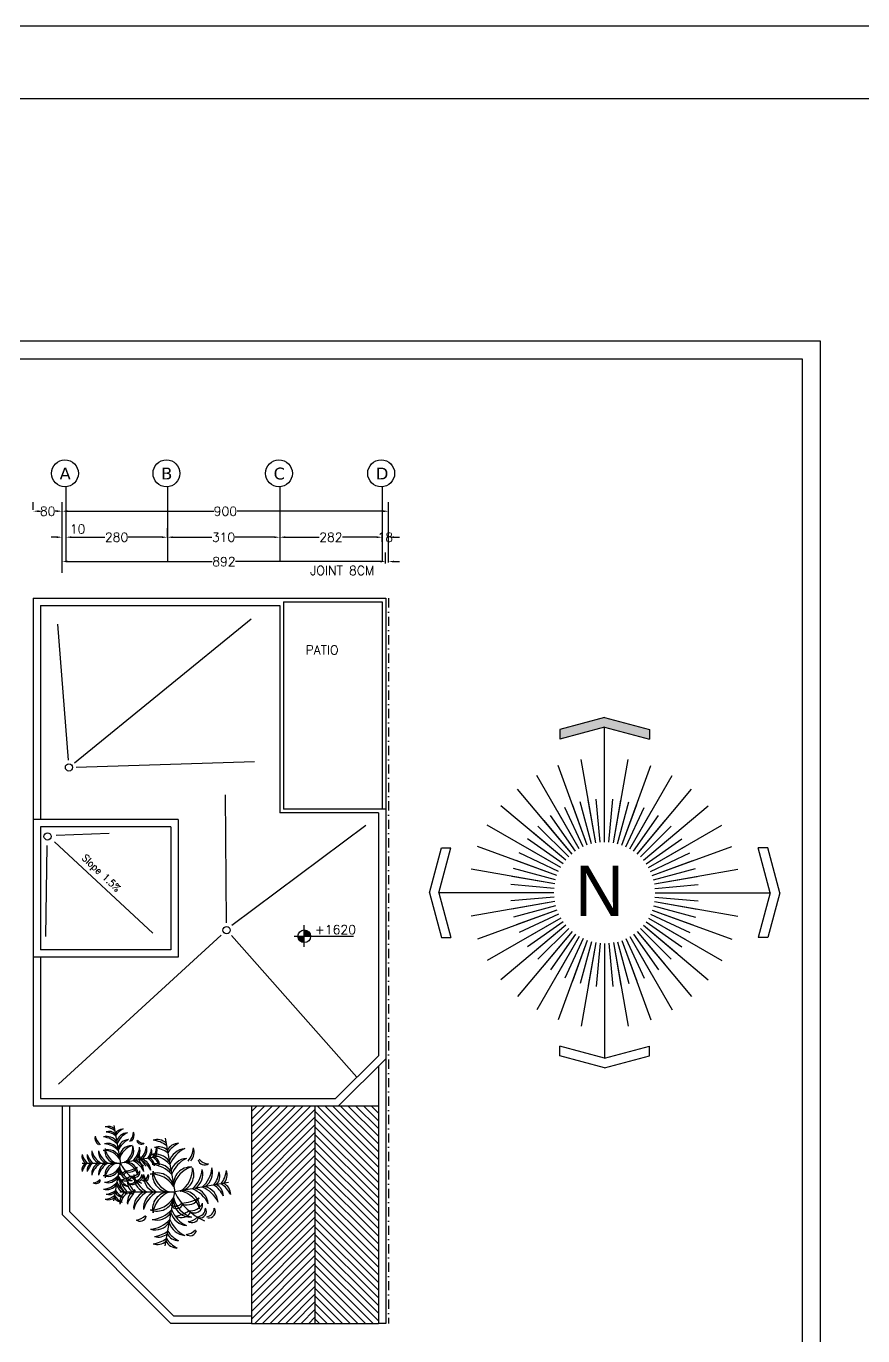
# Model space of a CAD drawing. Header units: millimetres. Extents: x -231 to 30223, y -7037 to 7120.
# Drawn here: x 6838 to 9144, y 3508 to 7120 of the extents above; entities that cross this region are included whole.
import ezdxf

# ---------------------------------------------------------------- set-up
doc = ezdxf.new("R2010")
doc.units = ezdxf.units.MM
doc.linetypes.add('DASHDOTX2', pattern=[50.8, 25.4, -12.7, 0, -12.7])
doc.linetypes.add('ZIGZAG', pattern=[0])
for name, color, linetype in [('1', 1, 'Continuous'), ('2', 2, 'Continuous'), ('3', 3, 'Continuous'), ('4', 4, 'Continuous'), ('ax', 1, 'DASHDOTX2'), ('DIM', 1, 'Continuous'), ('ESTILA', 7, 'Continuous'), ('Layer2', 2, 'Continuous'), ('TXT', 121, 'Continuous')]:
    doc.layers.add(name, color=color, linetype=linetype)
doc.styles.add('GOTHICE', font='gothice', dxfattribs={"height": 1})
doc.styles.add('KATEB', font='verdana.ttf')
doc.styles.add('ROMANS', font='romans.shx')
doc.dimstyles.get("Standard").update_dxf_attribs({"dimtxt": 25, "dimasz": 15, "dimexe": 25, "dimexo": 25, "dimgap": 0, "dimtad": 0, "dimdec": 0, "dimzin": 0, "dimdsep": 46, "dimtxsty": 'ROMANS', "dimcen": 0, "dimclrd": 13, "dimclre": 1, "dimclrt": 3, "dimadec": 0, "dimazin": 0, "dimtfac": 1, "dimtdec": 0, "dimtix": 1, "dimtofl": 0, "dimtmove": 2, "dimatfit": 3, "dimfxl": 1, "dimtolj": 1, "dimtzin": 0, "dimarcsym": 0})

# ---------------------------------------------------------------- blocks, each defined once
blk = doc.blocks.new('n')
at = {"color": 3}
for p, q in [((0.092, 2.326), (-0.527, 2.16)), ((0.092, 2.193), (-0.527, 2.028)), ((0.092, 2.326), (0.71, 2.16)), ((0.092, 1.777), (0.092, 2.193)), ((0.092, 2.193), (0.71, 2.028)), ((-0.527, 2.16), (-0.527, 2.028)), ((0.71, 2.16), (0.71, 2.028)), ((0.092, 0.609), (0.092, 1.777)), ((-2.324, -0.09), (-2.158, 0.529)), ((-2.191, -0.09), (-2.026, 0.529)), ((-2.158, 0.529), (-2.026, 0.529)), ((2.341, 0.529), (2.209, 0.529)), ((2.374, -0.09), (2.209, 0.529)), ((2.507, -0.09), (2.341, 0.529)), ((-2.324, -0.09), (-2.158, -0.708)), ((-2.191, -0.09), (-2.026, -0.708)), ((-0.607, -0.09), (-2.191, -0.09)), ((0.79, -0.09), (2.374, -0.09)), ((2.374, -0.09), (2.209, -0.708)), ((2.507, -0.09), (2.341, -0.708)), ((-2.158, -0.708), (-2.026, -0.708)), ((2.341, -0.708), (2.209, -0.708)), ((0.092, -0.788), (0.092, -2.372)), ((0.092, -2.372), (-0.527, -2.207)), ((-0.527, -2.339), (-0.527, -2.207)), ((0.092, -2.505), (-0.527, -2.339)), ((0.092, -2.372), (0.71, -2.207)), ((0.092, -2.505), (0.71, -2.339)), ((0.71, -2.339), (0.71, -2.207))]:
    blk.add_line(p, q, dxfattribs=at)
at = {"color": 2}
for p, q in [((-0.147, 0.567), (-0.547, 1.664)), ((-0.03, 0.598), (-0.232, 1.748)), ((0.213, 0.598), (0.416, 1.748)), ((0.33, 0.567), (0.73, 1.664)), ((-0.258, 0.515), (-0.842, 1.527)), ((0.441, 0.515), (1.025, 1.527)), ((-0.357, 0.445), (-1.108, 1.34)), ((0.54, 0.445), (1.291, 1.34)), ((-0.443, 0.359), (-1.338, 1.11)), ((-0.204, 0.543), (-0.457, 1.087)), ((-0.147, 0.567), (-0.352, 1.13)), ((-0.089, 0.585), (-0.244, 1.164)), ((-0.03, 0.598), (-0.134, 1.189)), ((0.031, 0.606), (-0.022, 1.203)), ((0.092, 0.609), (0.092, 1.208)), ((0.152, 0.606), (0.205, 1.203)), ((0.213, 0.598), (0.317, 1.189)), ((0.272, 0.585), (0.427, 1.164)), ((0.33, 0.567), (0.535, 1.13)), ((0.387, 0.543), (0.64, 1.087)), ((0.627, 0.359), (1.521, 1.11)), ((-0.357, 0.445), (-0.743, 0.905)), ((-0.309, 0.483), (-0.653, 0.974)), ((-0.258, 0.515), (-0.557, 1.034)), ((0.441, 0.515), (0.741, 1.034)), ((0.492, 0.483), (0.836, 0.974)), ((0.54, 0.445), (0.926, 0.905)), ((-0.513, 0.26), (-1.525, 0.844)), ((-0.443, 0.359), (-0.903, 0.745)), ((-0.402, 0.404), (-0.826, 0.828)), ((0.585, 0.404), (1.009, 0.828)), ((0.627, 0.359), (1.086, 0.745)), ((0.696, 0.26), (1.708, 0.844)), ((-0.565, 0.149), (-1.662, 0.549)), ((-0.513, 0.26), (-1.032, 0.559)), ((-0.48, 0.311), (-0.972, 0.655)), ((0.664, 0.311), (1.155, 0.655)), ((0.696, 0.26), (1.216, 0.559)), ((0.748, 0.149), (1.845, 0.549)), ((-0.541, 0.206), (-1.085, 0.459)), ((0.724, 0.206), (1.268, 0.459)), ((-0.596, 0.032), (-1.746, 0.235)), ((-0.583, 0.091), (-1.162, 0.246)), ((-0.565, 0.149), (-1.128, 0.354)), ((0.748, 0.149), (1.311, 0.354)), ((0.766, 0.091), (1.345, 0.246)), ((0.779, 0.032), (1.929, 0.235)), ((-0.604, -0.029), (-1.201, 0.024)), ((-0.596, 0.032), (-1.187, 0.136)), ((0.779, 0.032), (1.37, 0.136)), ((0.787, -0.029), (1.384, 0.024)), ((-0.607, -0.09), (-1.206, -0.09)), ((-0.604, -0.15), (-1.201, -0.203)), ((0.787, -0.15), (1.384, -0.203)), ((0.79, -0.09), (1.389, -0.09)), ((-0.596, -0.211), (-1.746, -0.414)), ((-0.565, -0.328), (-1.662, -0.728)), ((-0.596, -0.211), (-1.187, -0.315)), ((-0.583, -0.27), (-1.162, -0.425)), ((-0.565, -0.328), (-1.128, -0.533)), ((0.748, -0.328), (1.845, -0.728)), ((0.748, -0.328), (1.311, -0.533)), ((0.766, -0.27), (1.345, -0.425)), ((0.779, -0.211), (1.37, -0.315)), ((0.779, -0.211), (1.929, -0.414)), ((-0.513, -0.439), (-1.525, -1.023)), ((-0.443, -0.538), (-1.338, -1.289)), ((-0.541, -0.385), (-1.085, -0.638)), ((-0.513, -0.439), (-1.032, -0.738)), ((-0.48, -0.49), (-0.972, -0.834)), ((-0.443, -0.538), (-0.903, -0.924)), ((0.627, -0.538), (1.086, -0.924)), ((0.627, -0.538), (1.521, -1.289)), ((0.664, -0.49), (1.155, -0.834)), ((0.696, -0.439), (1.708, -1.023)), ((0.696, -0.439), (1.216, -0.738)), ((0.724, -0.385), (1.268, -0.638)), ((-0.357, -0.624), (-1.108, -1.519)), ((-0.258, -0.694), (-0.842, -1.706)), ((-0.402, -0.583), (-0.826, -1.007)), ((-0.357, -0.624), (-0.743, -1.084)), ((-0.309, -0.662), (-0.653, -1.153)), ((-0.258, -0.694), (-0.557, -1.213)), ((0.441, -0.694), (0.741, -1.213)), ((0.441, -0.694), (1.025, -1.706)), ((0.492, -0.662), (0.836, -1.153)), ((0.54, -0.624), (0.926, -1.084)), ((0.54, -0.624), (1.291, -1.519)), ((0.585, -0.583), (1.009, -1.007)), ((-0.147, -0.746), (-0.547, -1.843)), ((-0.204, -0.722), (-0.457, -1.266)), ((-0.147, -0.746), (-0.352, -1.309)), ((-0.089, -0.764), (-0.244, -1.343)), ((-0.03, -0.777), (-0.232, -1.927)), ((-0.03, -0.777), (-0.134, -1.368)), ((0.031, -0.785), (-0.022, -1.382)), ((0.092, -0.788), (0.092, -1.387)), ((0.152, -0.785), (0.205, -1.382)), ((0.213, -0.777), (0.317, -1.368)), ((0.213, -0.777), (0.416, -1.927)), ((0.272, -0.764), (0.427, -1.343)), ((0.33, -0.746), (0.73, -1.843)), ((0.33, -0.746), (0.535, -1.309)), ((0.387, -0.722), (0.64, -1.266))]:
    blk.add_line(p, q, dxfattribs=at)
at = {"color": 3}
for points in [[(-0.527, 2.028), (-0.527, 2.16), (0.092, 2.193), (0.092, 2.326)], [(0.092, 2.326), (0.092, 2.193), (0.71, 2.16), (0.71, 2.028)]]:
    blk.add_solid(points, dxfattribs=at)
at = {"color": 3, "style": 'GOTHICE'}
blk.add_text('N', height=0.694, dxfattribs=at).set_placement((-0.312, -0.408))
blk = doc.blocks.new('SHR-PLAN')
at = {"color": 0, "linetype": 'ZIGZAG'}
for p in [(-0.043, 0.518), (0.486, 0.147), (-0.421, 0.068), (-0.043, -0.383)]:
    blk.add_line(p, (0.036, 0.068), dxfattribs=at)
for centre, radius, start, end in [((-0.109, 0.4), 0.106, 46.29, 109.6243), ((-0.172, 0.264), 0.238, 54.0763, 83.3794), ((-0.098, 0.339), 0.106, 46.29, 109.6243), ((-0.161, 0.202), 0.238, 54.0763, 83.3794), ((0.069, 0.368), 0.106, 90.3757, 153.71), ((0.175, 0.262), 0.238, 116.6206, 145.9237), ((-0.162, 0.371), 0.106, 170.3757, 233.71), ((-0.038, 0.456), 0.238, 196.6206, 225.9237), ((-0.128, 0.239), 0.146, 35.2489, 105.3937), ((-0.188, 0.135), 0.245, 41.3712, 85.0366), ((0.132, 0.284), 0.146, 94.6063, 164.7511), ((0.224, 0.208), 0.245, 114.9634, 158.6288), ((0.146, 0.203), 0.146, 94.6063, 164.7511), ((0.238, 0.126), 0.245, 114.9634, 158.6288), ((-0.043, 0.465), 0.238, 324.0763, 353.3794), ((0.093, 0.402), 0.106, 316.29, 19.6243), ((0.284, 0.346), 0.0526, 191.2525, 310.258), ((0.326, 0.417), 0.114, 221.7893, 265.382), ((-0.11, 0.085), 0.142, 13.4259, 113.6346), ((-0.114, 0.157), 0.146, 35.2489, 105.3937), ((-0.174, 0.054), 0.245, 41.3712, 85.0366), ((-0.007, 0.209), 0.142, 166.3654, 266.5741), ((0.069, 0.268), 0.216, 186.8122, 248.3335), ((0.168, 0.134), 0.142, 86.3654, 186.5741), ((0.239, 0.07), 0.216, 106.8122, 168.3335), ((-0.031, 0.259), 0.216, 301.6665, 3.1878), ((0.054, 0.214), 0.142, 283.4259, 23.6346), ((0.022, 0.278), 0.245, 311.3712, 355.0366), ((0.125, 0.218), 0.146, 305.2489, 15.3937), ((0.104, 0.292), 0.245, 311.3712, 355.0366), ((0.207, 0.232), 0.146, 305.2489, 15.3937), ((0.171, 0.265), 0.238, 324.0763, 353.3794), ((0.307, 0.202), 0.106, 316.29, 19.6243), ((0.232, 0.276), 0.238, 324.0763, 353.3794), ((0.369, 0.213), 0.106, 316.29, 19.6243), ((-0.317, 0.153), 0.106, 170.3757, 233.71), ((-0.193, 0.238), 0.238, 196.6206, 225.9237), ((-0.254, 0.153), 0.106, 170.3757, 233.71), ((-0.131, 0.238), 0.238, 196.6206, 225.9237), ((-0.161, 0.2), 0.146, 174.6063, 244.7511), ((-0.07, 0.277), 0.245, 194.9634, 238.6288), ((-0.078, 0.2), 0.146, 174.6063, 244.7511), ((0.013, 0.277), 0.245, 194.9634, 238.6288), ((-0.156, 0.001), 0.216, 31.6665, 93.1878), ((0.253, -0.028), 0.146, 4.6063, 74.7511), ((0.23, -0.071), 0.238, 26.6206, 55.9237), ((0.337, 0.034), 0.106, 0.3757, 63.71), ((0.291, -0.061), 0.238, 26.6206, 55.9237), ((0.398, 0.045), 0.106, 0.3757, 63.71), ((-0.317, -0.017), 0.106, 126.29, 189.6243), ((-0.193, -0.103), 0.238, 134.0763, 163.3794), ((-0.254, -0.017), 0.106, 126.29, 189.6243), ((-0.131, -0.103), 0.238, 134.0763, 163.3794), ((-0.161, -0.065), 0.146, 115.2489, 185.3937), ((-0.07, -0.142), 0.245, 121.3712, 165.0366), ((-0.078, -0.065), 0.146, 115.2489, 185.3937), ((0.013, -0.142), 0.245, 121.3712, 165.0366), ((-0.156, 0.135), 0.216, 266.8122, 328.3336), ((-0.11, 0.05), 0.142, 246.3654, 346.5741), ((-0.007, -0.073), 0.142, 93.4259, 193.6346), ((0.069, -0.133), 0.216, 111.6665, 173.1878), ((0.168, 0.001), 0.142, 173.4259, 273.6346), ((0.239, 0.065), 0.216, 191.6665, 253.1878), ((0.482, 0.28), 0.494, 205.4772, 246.6585), ((0.038, -0.135), 0.216, 16.8122, 78.3335), ((0.103, -0.064), 0.142, 356.3654, 96.5741), ((0.059, 0.358), 0.386, 275.4007, 298.139), ((0.139, 0.078), 0.118, 251.4477, 329.3672), ((0.094, -0.134), 0.245, 24.9634, 68.6288), ((0.171, -0.043), 0.146, 4.6063, 74.7511), ((0.176, -0.12), 0.245, 24.9634, 68.6288), ((-0.174, 0.082), 0.245, 274.9634, 318.6288), ((-0.114, -0.021), 0.146, 254.6063, 324.7511), ((0.146, -0.067), 0.146, 195.2489, 265.3937), ((0.041, 0.021), 0.0713, 240.4398, 318.6694), ((0.053, -0.02), 0.0515, 204.2258, 345.1279), ((0.238, 0.009), 0.245, 201.3712, 245.0366), ((0.02, 0.096), 0.229, 277.5759, 305.8942), ((0.096, -0.066), 0.0795, 234.9865, 334.4034), ((0.166, 0.024), 0.114, 263.7536, 334.0971), ((0.2, -0.037), 0.07, 228.8744, 8.9763), ((0.22, -0.067), 0.0732, 275.1845, 358.654), ((0.249, -0.097), 0.0521, 257.0577, 32.8532), ((0.294, -0.067), 0.0732, 275.1845, 358.654), ((0.324, -0.097), 0.0521, 257.0577, 32.8532), ((-0.253, -0.124), 0.0526, 229.742, 348.7475), ((-0.294, -0.053), 0.114, 274.618, 318.2106), ((-0.188, 0), 0.245, 274.9634, 318.6288), ((-0.128, -0.103), 0.146, 254.6063, 324.7511), ((0.132, -0.149), 0.146, 195.2489, 265.3937), ((0.224, -0.073), 0.245, 201.3712, 245.0366), ((0.183, -0.136), 0.0526, 229.742, 348.7475), ((0.141, -0.065), 0.114, 274.618, 318.2106), ((-0.172, -0.128), 0.238, 276.6207, 305.9237), ((-0.161, -0.067), 0.238, 276.6207, 305.9237), ((-0.098, -0.203), 0.106, 250.3757, 313.71), ((0.164, -0.188), 0.238, 214.0763, 243.3793), ((0.069, -0.233), 0.106, 206.29, 269.6243), ((0.175, -0.126), 0.238, 214.0763, 243.3793), ((0.166, -0.245), 0.0526, 229.742, 348.7475), ((0.124, -0.173), 0.114, 274.618, 318.2106), ((-0.109, -0.265), 0.106, 250.3757, 313.71), ((0.058, -0.294), 0.106, 206.29, 269.6243)]:
    blk.add_arc(centre, radius, start, end, dxfattribs=at)
blk = doc.blocks.new('*D181')
at = {"layer": '2', "color": 1, "lineweight": -2, "transparency": 16777216}
for p, q in [((6856.8, 5786.2), (6856.8, 5807.5)), ((6936.8, 5612.5), (6936.8, 5807.5))]:
    blk.add_line(p, q, dxfattribs=at)
at = {"layer": '2', "color": 13, "lineweight": -2, "transparency": 16777216}
for p, q in [((6871.8, 5782.5), (6876.6, 5782.5)), ((6921.8, 5782.5), (6917.1, 5782.5))]:
    blk.add_line(p, q, dxfattribs=at)
at = {"layer": '2', "color": 13, "transparency": 16777216}
for points in [[(6871.8, 5785), (6871.8, 5780), (6856.8, 5782.5)], [(6921.8, 5785), (6921.8, 5780), (6936.8, 5782.5)]]:
    blk.add_solid(points, dxfattribs=at)
at = {"layer": '2', "color": 3, "transparency": 16777216, "insert": (6896.8, 5782.5), "char_height": 25, "attachment_point": 5, "style": 'ROMANS'}
blk.add_mtext('\\A1;80', dxfattribs=at)
blk = doc.blocks.new('*D182')
at = {"layer": '2', "color": 1, "lineweight": -2, "transparency": 16777216}
blk.add_line((7226.8, 5710.8), (7226.8, 5735.8), dxfattribs=at)
at = {"layer": '2', "color": 13, "lineweight": -2, "transparency": 16777216}
for p, q in [((7241.8, 5710.8), (7349.7, 5710.8)), ((7521.8, 5710.8), (7414, 5710.8))]:
    blk.add_line(p, q, dxfattribs=at)
at = {"layer": '2', "color": 13, "transparency": 16777216}
for points in [[(7241.8, 5713.3), (7241.8, 5708.3), (7226.8, 5710.8)], [(7521.8, 5713.3), (7521.8, 5708.3), (7536.8, 5710.8)]]:
    blk.add_solid(points, dxfattribs=at)
at = {"layer": '2', "color": 3, "transparency": 16777216, "insert": (7381.8, 5710.8), "char_height": 25, "attachment_point": 5, "style": 'ROMANS'}
blk.add_mtext('\\A1;310', dxfattribs=at)
blk = doc.blocks.new('*D183')
at = {"layer": 'DIM', "color": 13, "lineweight": -2, "transparency": 16777216}
for p, q in [((7803.8, 5710.8), (7788.8, 5710.8)), ((7851.8, 5710.8), (7866.8, 5710.8))]:
    blk.add_line(p, q, dxfattribs=at)
at = {"layer": 'DIM', "color": 1, "lineweight": -2, "transparency": 16777216}
blk.add_line((7836.8, 5669.9), (7836.8, 5735.8), dxfattribs=at)
at = {"layer": 'DIM', "color": 13, "transparency": 16777216}
for points in [[(7803.8, 5713.3), (7803.8, 5708.3), (7818.8, 5710.8)], [(7851.8, 5713.3), (7851.8, 5708.3), (7836.8, 5710.8)]]:
    blk.add_solid(points, dxfattribs=at)
at = {"layer": 'DIM', "color": 3, "transparency": 16777216, "insert": (7827.8, 5710.8), "char_height": 25, "attachment_point": 5, "style": 'ROMANS'}
blk.add_mtext('\\A1;18', dxfattribs=at)
blk = doc.blocks.new('*D184')
at = {"layer": 'DIM', "color": 13, "lineweight": -2, "transparency": 16777216}
for p, q in [((7813.8, 5643.6), (7798.8, 5643.6)), ((7851.8, 5643.6), (7866.8, 5643.6))]:
    blk.add_line(p, q, dxfattribs=at)
at = {"layer": 'DIM', "color": 1, "lineweight": -2, "transparency": 16777216}
for p, q in [((7828.8, 5638.2), (7828.8, 5668.6)), ((7836.8, 5640.6), (7836.8, 5668.6))]:
    blk.add_line(p, q, dxfattribs=at)
at = {"layer": 'DIM', "color": 13, "transparency": 16777216}
for points in [[(7813.8, 5646.1), (7813.8, 5641.1), (7828.8, 5643.6)], [(7851.8, 5646.1), (7851.8, 5641.1), (7836.8, 5643.6)]]:
    blk.add_solid(points, dxfattribs=at)
at = {"layer": 'DIM', "color": 3, "transparency": 16777216, "insert": (7709, 5618.9), "char_height": 25, "attachment_point": 5, "style": 'ROMANS'}
blk.add_mtext('\\A1;JOINT 8CM ', dxfattribs=at)
blk = doc.blocks.new('*D185')
at = {"layer": 'DIM', "color": 1, "lineweight": -2, "transparency": 16777216}
for p, q in [((6936.8, 5612.5), (6936.8, 5807.5)), ((7836.8, 5730.3), (7836.8, 5807.5))]:
    blk.add_line(p, q, dxfattribs=at)
at = {"layer": 'DIM', "color": 13, "lineweight": -2, "transparency": 16777216}
for p, q in [((6951.8, 5782.5), (7354.7, 5782.5)), ((7821.8, 5782.5), (7419, 5782.5))]:
    blk.add_line(p, q, dxfattribs=at)
at = {"layer": 'DIM', "color": 13, "transparency": 16777216}
for points in [[(6951.8, 5785), (6951.8, 5780), (6936.8, 5782.5)], [(7821.8, 5785), (7821.8, 5780), (7836.8, 5782.5)]]:
    blk.add_solid(points, dxfattribs=at)
at = {"layer": 'DIM', "color": 3, "transparency": 16777216, "insert": (7386.8, 5782.5), "char_height": 25, "attachment_point": 5, "style": 'ROMANS'}
blk.add_mtext('\\A1;900', dxfattribs=at)
blk = doc.blocks.new('*D186')
at = {"layer": 'DIM', "color": 13, "lineweight": -2, "transparency": 16777216}
for p, q in [((6951.8, 5643.6), (7350.7, 5643.6)), ((7813.8, 5643.6), (7415, 5643.6))]:
    blk.add_line(p, q, dxfattribs=at)
at = {"layer": 'DIM', "color": 1, "lineweight": -2, "transparency": 16777216}
blk.add_line((7828.8, 5638.2), (7828.8, 5668.6), dxfattribs=at)
at = {"layer": 'DIM', "color": 13, "transparency": 16777216}
for points in [[(6951.8, 5646.1), (6951.8, 5641.1), (6936.8, 5643.6)], [(7813.8, 5646.1), (7813.8, 5641.1), (7828.8, 5643.6)]]:
    blk.add_solid(points, dxfattribs=at)
at = {"layer": 'DIM', "color": 3, "transparency": 16777216, "insert": (7382.8, 5643.6), "char_height": 25, "attachment_point": 5, "style": 'ROMANS'}
blk.add_mtext('\\A1;892', dxfattribs=at)
blk = doc.blocks.new('*D187')
at = {"layer": '2', "color": 1, "lineweight": -2, "transparency": 16777216}
for p, q in [((6946.8, 5736.2), (6946.8, 5685.8)), ((7226.8, 5736.2), (7226.8, 5685.8))]:
    blk.add_line(p, q, dxfattribs=at)
at = {"layer": '2', "color": 13, "lineweight": -2, "transparency": 16777216}
for p, q in [((6961.8, 5710.8), (7054.7, 5710.8)), ((7211.8, 5710.8), (7119, 5710.8))]:
    blk.add_line(p, q, dxfattribs=at)
at = {"layer": '2', "color": 13, "transparency": 16777216}
for points in [[(6961.8, 5713.3), (6961.8, 5708.3), (6946.8, 5710.8)], [(7211.8, 5713.3), (7211.8, 5708.3), (7226.8, 5710.8)]]:
    blk.add_solid(points, dxfattribs=at)
at = {"layer": '2', "color": 3, "transparency": 16777216, "insert": (7086.8, 5710.8), "char_height": 25, "attachment_point": 5, "style": 'ROMANS'}
blk.add_mtext('\\A1;280', dxfattribs=at)
blk = doc.blocks.new('*D188')
at = {"layer": '2', "color": 13, "lineweight": -2, "transparency": 16777216}
for p, q in [((6921.8, 5710.8), (6906.8, 5710.8)), ((6961.8, 5710.8), (6976.8, 5710.8))]:
    blk.add_line(p, q, dxfattribs=at)
at = {"layer": '2', "color": 1, "lineweight": -2, "transparency": 16777216}
for p, q in [((6936.8, 5692.5), (6936.8, 5735.8)), ((6946.8, 5736.2), (6946.8, 5685.8))]:
    blk.add_line(p, q, dxfattribs=at)
at = {"layer": '2', "color": 13, "transparency": 16777216}
for points in [[(6921.8, 5713.3), (6921.8, 5708.3), (6936.8, 5710.8)], [(6961.8, 5713.3), (6961.8, 5708.3), (6946.8, 5710.8)]]:
    blk.add_solid(points, dxfattribs=at)
at = {"layer": '2', "color": 3, "transparency": 16777216, "insert": (6979.1, 5733.3), "char_height": 25, "attachment_point": 5, "style": 'ROMANS'}
blk.add_mtext('\\A1;10', dxfattribs=at)
blk = doc.blocks.new('*D189')
at = {"layer": 'DIM', "color": 13, "lineweight": -2, "transparency": 16777216}
for p, q in [((7551.8, 5710.8), (7645.7, 5710.8)), ((7803.8, 5710.8), (7710, 5710.8))]:
    blk.add_line(p, q, dxfattribs=at)
at = {"layer": 'DIM', "color": 13, "transparency": 16777216}
for points in [[(7551.8, 5713.3), (7551.8, 5708.3), (7536.8, 5710.8)], [(7803.8, 5713.3), (7803.8, 5708.3), (7818.8, 5710.8)]]:
    blk.add_solid(points, dxfattribs=at)
at = {"layer": 'DIM', "color": 3, "transparency": 16777216, "insert": (7677.8, 5710.8), "char_height": 25, "attachment_point": 5, "style": 'ROMANS'}
blk.add_mtext('\\A1;282', dxfattribs=at)

msp = doc.modelspace()

# ---------------------------------------------------------------- hatches: boundary and pattern name
at = {"layer": '1'}
h = msp.add_hatch(dxfattribs=at)
h.set_pattern_fill('ANSI31', color=256, scale=120, style=0)
h.set_pattern_definition([(45, (80360.843, -3878.157), (-10.6066017, 10.6066017), [])])
h.paths.add_polyline_path([(7633.84752, 4142.43811), (7458.84752, 4142.43811), (7458.84752, 3562.43811), (7458.84752, 3542.43811), (7633.84752, 3542.43811)])
h = msp.add_hatch(dxfattribs=at)
h.set_pattern_fill('ANSI31', color=256, scale=120, angle=90, style=0)
h.set_pattern_definition([(135, (80360.843, -3878.157), (-10.6066017, -10.6066017), [])])
h.paths.add_polyline_path([(7633.84752, 4142.43811), (7633.84752, 3542.43811), (7808.84752, 3542.43811), (7808.84752, 3562.43811), (7808.84752, 4142.43811)])

# ---------------------------------------------------------------- linework, layer by layer
msp.add_line((7670.563249, 4142.43811), (7698.84752, 4142.43811))
at = {"ltscale": 0.6}
msp.add_lwpolyline([(9026.932884, 252.621269), (388.864298, 252.621269), (388.864298, 6252.621269), (9026.932884, 6252.621269)], close=True, dxfattribs=at)
at = {"layer": '2'}
for p, q in [((6946.84752, 5849.892174), (6946.84752, 5642.43811)), ((7226.84752, 5849.892174), (7226.84752, 5642.43811)), ((7536.84752, 5849.892174), (7536.84752, 5642.43811)), ((7818.84752, 5849.892174), (7818.84752, 5642.43811)), ((7536.84752, 5542.43811), (7828.84752, 5542.43811)), ((7546.84752, 5532.43811), (7818.84752, 5532.43811)), ((7818.84752, 5532.43811), (7818.84752, 4960.43811)), ((7828.84752, 5542.43811), (7828.84752, 4960.43811)), ((6954.032448, 5095.889973), (6924.974863, 5470.813186)), ((6971.074552, 5088.593062), (7458.097832, 5485.941122)), ((6975.567267, 5076.600902), (7467.185153, 5092.614783)), ((7390.08761, 4647.015395), (7387.054911, 5000.455836)), ((7404.797941, 4640.750227), (7774.304616, 4916.135608)), ((7604.511013, 4580.571863), (7604.278192, 4640.548533)), ((7375.521852, 4613.4954), (6926.772656, 4201.792313)), ((7403.522047, 4612.046253), (7749.705384, 4221.580245)), ((7576.576627, 4610.286607), (7740.287236, 4610.286607)), ((7458.84752, 4142.43811), (7458.84752, 3562.43811)), ((7633.84752, 4142.43811), (7633.84752, 3542.43811)), ((7458.84752, 3542.43811), (7808.84752, 3542.43811))]:
    msp.add_line(p, q, dxfattribs=at)
at = {"layer": '2', "linetype": 'Continuous'}
for p, q in [((7066.566161, 4893.876315), (6919.888312, 4887.622608)), ((6891.888312, 4609.622608), (6895.888312, 4860.622608)), ((7186.526085, 4618.732979), (6915.440132, 4870.282985))]:
    msp.add_line(p, q, dxfattribs=at)
at = {"layer": '2', "const_width": 17.5}
for points in [[(7613.261013, 4610.286607, 0.4142135624), (7604.511013, 4619.036607, 1)], [(7595.761013, 4610.286607, 0.4142135624), (7604.511013, 4601.536607, 1)]]:
    msp.add_lwpolyline(points, format="xyb", dxfattribs=at)
at = {"layer": '2', "ltscale": 0.1}
for centre in [(6944.442823, 5886.898494), (7224.442823, 5886.898494), (7534.442823, 5886.898494), (7816.442823, 5886.898494)]:
    msp.add_circle(centre, 37.084368, dxfattribs=at)
at = {"layer": '2', "linetype": 'Continuous'}
for centre in [(6955.577869, 5075.949771), (6896.537879, 4885.517226), (7390.259214, 4627.016131)]:
    msp.add_circle(centre, 10, dxfattribs=at)
at = {"layer": '2'}
msp.add_circle((7604.511013, 4610.286607), 17.5, dxfattribs=at)
at = {"layer": '3'}
for p, q in [((7828.84752, 4272.43811), (7828.84752, 3542.43811)), ((7808.84752, 4252.43811), (7808.84752, 3562.43811)), ((6936.84752, 4142.43811), (6936.84752, 3842.43811)), ((6956.84752, 4142.43811), (6956.84752, 3850.722381)), ((7698.84752, 4142.43811), (7808.84752, 4142.43811)), ((6936.84752, 3842.43811), (7236.84752, 3542.43811)), ((6956.84752, 3850.722381), (7245.131791, 3562.43811)), ((7458.84752, 3542.43811), (7236.84752, 3542.43811)), ((7458.84752, 3562.43811), (7245.131791, 3562.43811)), ((7458.84752, 3562.43811), (7458.84752, 3542.43811)), ((7808.84752, 3562.43811), (7808.84752, 3542.43811)), ((7828.84752, 3542.43811), (7808.84752, 3542.43811))]:
    msp.add_line(p, q, dxfattribs=at)
at = {"layer": '4'}
for p, q in [((6856.84752, 5542.43811), (6856.84752, 4142.43811)), ((6856.84752, 5542.43811), (7536.84752, 5542.43811)), ((7546.84752, 5532.43811), (7546.84752, 4960.43811)), ((6876.84752, 5522.43811), (7536.84752, 5522.43811)), ((6876.84752, 5522.43811), (6876.84752, 4932.43811)), ((7536.84752, 5522.43811), (7536.84752, 4950.43811)), ((7808.84752, 4950.43811), (7536.84752, 4950.43811)), ((7828.84752, 4960.43811), (7546.84752, 4960.43811)), ((7808.84752, 4950.43811), (7808.84752, 4280.722381)), ((7828.84752, 4960.43811), (7828.84752, 4272.43811)), ((7256.84752, 4932.43811), (6856.84752, 4932.43811)), ((6856.84752, 4932.43811), (6856.84752, 4552.43811)), ((7256.84752, 4932.43811), (7256.84752, 4552.43811)), ((6876.84752, 4912.43811), (6876.84752, 4572.43811)), ((7236.84752, 4912.43811), (6876.84752, 4912.43811)), ((6876.84752, 4912.43811), (6876.84752, 4572.43811)), ((7236.84752, 4912.43811), (7236.84752, 4572.43811)), ((7256.84752, 4552.43811), (6856.84752, 4552.43811)), ((7236.84752, 4572.43811), (6876.84752, 4572.43811)), ((6876.84752, 4552.43811), (6876.84752, 4162.43811)), ((7808.84752, 4280.722381), (7690.563249, 4162.43811)), ((7828.84752, 4272.43811), (7698.84752, 4142.43811)), ((6876.84752, 4162.43811), (7690.563249, 4162.43811)), ((6856.84752, 4142.43811), (7698.84752, 4142.43811))]:
    msp.add_line(p, q, dxfattribs=at)
at = {"layer": 'ax'}
msp.add_line((7836.84752, 5542.43811), (7836.84752, 3542.43811), dxfattribs=at)
at = {"layer": 'ESTILA'}
for points in [[(30222.875793, 7120.264346), (-231.032182, 7120.264346), (-231.032182, -7037.356086), (30222.875793, -7037.356086)], [(30022.875793, 6920.264346), (-31.032182, 6920.264346), (-31.032182, -6837.356086), (30022.875793, -6837.356086)]]:
    msp.add_lwpolyline(points, close=True, dxfattribs=at)
at = {"layer": 'TXT', "color": 121}
msp.add_lwpolyline([(8976.932884, 302.621269), (438.864298, 302.621269), (438.864298, 6202.621269), (8976.932884, 6202.621269)], close=True, dxfattribs=at)

# ---------------------------------------------------------------- block references
at = {"layer": 'ax'}
for p, xscale, yscale, zscale in [((7088.998473, 3968.97209), 231, 231, 231), ((7235.167009, 3882.448712), 330, 330, 330)]:
    msp.add_blockref('SHR-PLAN', p, dxfattribs=dict(at, xscale=xscale, yscale=yscale, zscale=zscale))
at = {"layer": 'Layer2', "xscale": 200, "yscale": 200, "zscale": 200}
msp.add_blockref('n', (8414.06, 4748.038716), dxfattribs=at)

# ---------------------------------------------------------------- texts
at = {"layer": '3', "ltscale": 0.1, "style": 'KATEB'}
for s, p in [('A', (6929.737593, 5869.985478)), ('B', (7209.737593, 5869.985478)), ('C', (7519.737593, 5869.985478)), ('D', (7801.737593, 5869.985478))]:
    msp.add_text(s, height=32.766487, dxfattribs=at).set_placement(p)
at = {"layer": 'TXT', "style": 'ROMANS'}
for s, p in [('PATIO', (7607.75098, 5387.384495)), ('+1620', (7633.367707, 4615.93567))]:
    msp.add_text(s, height=25, dxfattribs=at).set_placement(p)
at = {"layer": 'TXT', "color": 121, "linetype": 'Continuous', "style": 'ROMANS', "width": 0.9}
msp.add_text('Slope 1.5%', height=20, rotation=316.236091578, dxfattribs=at).set_placement((6989.653397, 4824.07324))

# ---------------------------------------------------------------- dimensions: what is measured, and where the dimension line sits
at = {"layer": '2'}
for base, p1, p2, picture, middle in [((6856.84752, 5782.493697), (6936.84752, 5587.451337), (6856.84752, 5761.165142), '*D181', (6896.84752, 5782.493697)), ((6946.84752, 5710.822593), (7226.84752, 5761.165142), (6946.84752, 5761.165142), '*D187', (7086.84752, 5710.822593)), ((7226.84752, 5710.822593), (7536.84752, 5710.822593), (7226.84752, 5685.822593), '*D182', (7381.84752, 5710.822593))]:
    dim = msp.add_linear_dim(base=base, p1=p1, p2=p2, angle=180, dimstyle='Standard', dxfattribs=at)
    dim.commit()
    dim.dimension.update_dxf_attribs({"geometry": picture, "text_midpoint": middle})
dim = msp.add_linear_dim(base=(6936.84752, 5710.822593), p1=(6946.84752, 5761.165142), p2=(6936.84752, 5667.465904), angle=180, dimstyle='Standard', dxfattribs=at)
dim.commit()
dim.dimension.update_dxf_attribs({"geometry": '*D188', "text_midpoint": (6979.108069, 5733.265928), "dimtype": 160})
at = {"layer": 'DIM'}
for base, p1, p2, picture, middle in [((6936.84752, 5782.493697), (7836.84752, 5705.274911), (6936.84752, 5587.451337), '*D185', (7386.84752, 5782.493697)), ((7818.84752, 5710.822593), (7536.84752, 5710.822593), (7818.84752, 5710.822593), '*D189', (7677.84752, 5710.822593)), ((7836.84752, 5710.822593), (7818.84752, 5710.822593), (7836.84752, 5644.887964), '*D183', (7827.84752, 5710.822593)), ((6936.84752, 5643.580029), (7828.84752, 5613.158485), (6936.84752, 5643.580029), '*D186', (7382.84752, 5643.580029))]:
    dim = msp.add_linear_dim(base=base, p1=p1, p2=p2, angle=180, dimstyle='Standard', dxfattribs=at)
    dim.commit()
    dim.dimension.update_dxf_attribs({"geometry": picture, "text_midpoint": middle})
dim = msp.add_linear_dim(base=(7828.84752, 5643.580029), p1=(7836.84752, 5615.608339), p2=(7828.84752, 5613.158485), angle=180, text='JOINT 8CM ', dimstyle='Standard', dxfattribs=at)
dim.commit()
dim.dimension.update_dxf_attribs({"geometry": '*D184', "text_midpoint": (7709.006963, 5618.907383), "dimtype": 160})

doc.saveas('drawing.dxf')
